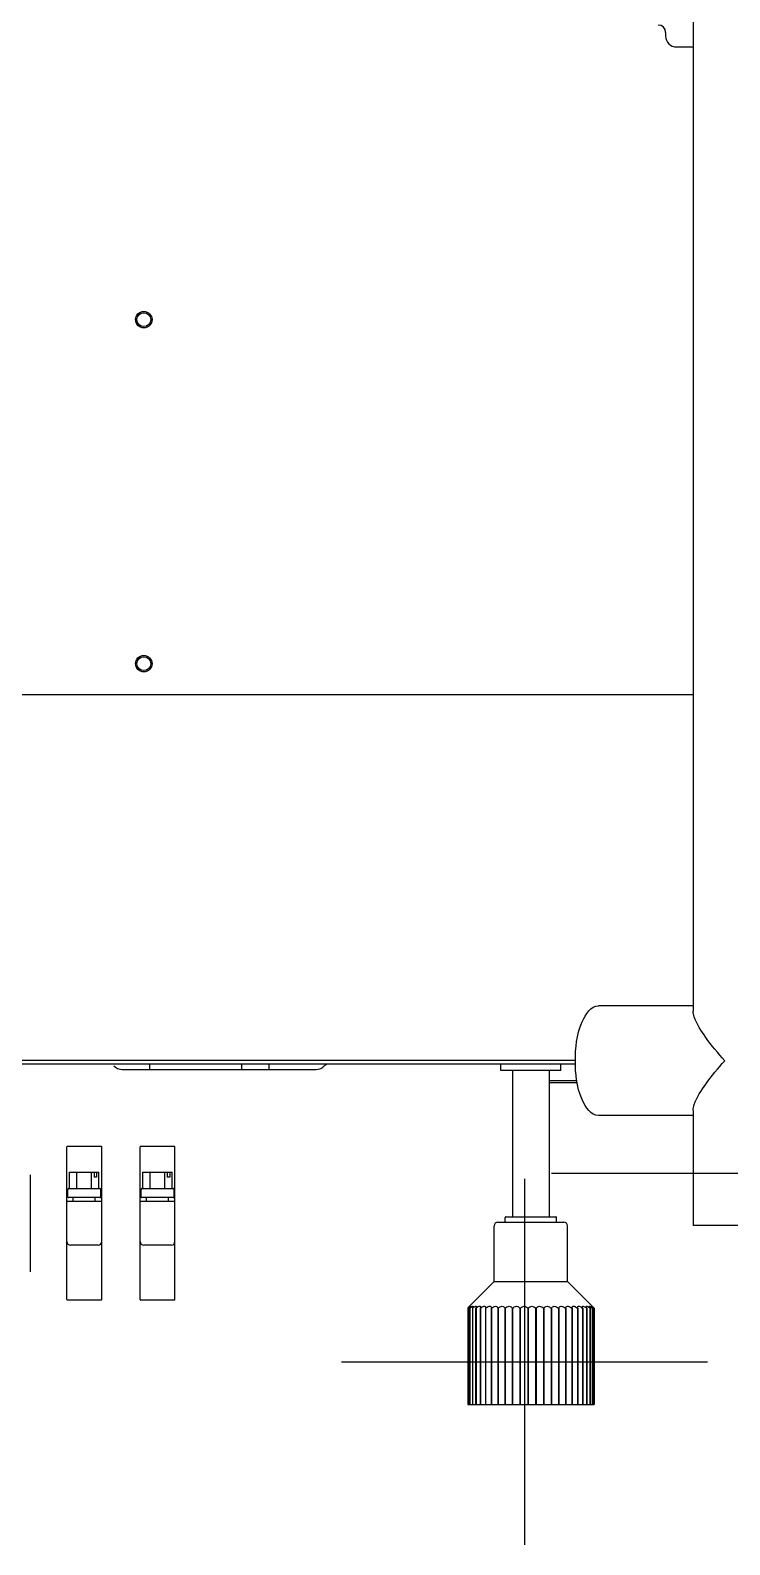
# Model space of a CAD drawing. Header units: millimetres. Extents: x 2482 to 7241, y 2335 to 6851.
# Drawn here: x 5214.5 to 5405.5, y 5767.9 to 6181.7 of the extents above; entities that cross this region are included whole.
import ezdxf

# ---------------------------------------------------------------- set-up
doc = ezdxf.new("R2010")
doc.units = ezdxf.units.MM
doc.header["$LTSCALE"] = 669.9
doc.layers.get('0').update_dxf_attribs({"linetype": 'CONTINUOUS'})
doc.layers.add('ASSI', color=7, linetype='CONTINUOUS')
doc.layers.add('GEOM', color=7, linetype='CONTINUOUS')

msp = doc.modelspace()

# ---------------------------------------------------------------- linework, layer by layer
at = {"color": 7, "linetype": 'Continuous'}
for p, q in [((5224.5, 5834.93), (5224.5, 5876.63)), ((5233.85, 5876.78), (5224.65, 5876.78)), ((5234, 5834.93), (5234, 5876.63)), ((5244.5, 5834.93), (5244.5, 5876.63)), ((5253.85, 5876.78), (5244.65, 5876.78)), ((5254, 5834.93), (5254, 5876.63)), ((5225.25, 5869.78), (5233.25, 5869.78)), ((5225.25, 5865.28), (5225.25, 5869.78)), ((5227.25, 5865.28), (5227.25, 5869.78)), ((5231.25, 5865.28), (5231.25, 5869.78)), ((5231.9, 5869.78), (5231.9, 5868.38)), ((5232.6, 5868.38), (5231.9, 5868.38)), ((5232.6, 5869.78), (5232.6, 5868.38)), ((5233.25, 5865.28), (5233.25, 5869.78)), ((5245.25, 5869.78), (5253.25, 5869.78)), ((5245.25, 5865.28), (5245.25, 5869.78)), ((5247.25, 5865.28), (5247.25, 5869.78)), ((5251.25, 5865.28), (5251.25, 5869.78)), ((5251.9, 5869.78), (5251.9, 5868.38)), ((5252.6, 5868.38), (5251.9, 5868.38)), ((5252.6, 5869.78), (5252.6, 5868.38)), ((5253.25, 5865.28), (5253.25, 5869.78)), ((5224.75, 5863.03), (5224.75, 5865.03)), ((5225, 5865.28), (5233.5, 5865.28)), ((5233.75, 5863.03), (5233.75, 5865.03)), ((5244.75, 5863.03), (5244.75, 5865.03)), ((5245, 5865.28), (5253.5, 5865.28)), ((5253.75, 5863.03), (5253.75, 5865.03)), ((5224.75, 5861.78), (5233.75, 5861.78)), ((5233.5, 5862.78), (5225, 5862.78)), ((5226.25, 5861.78), (5226.25, 5862.78)), ((5232.25, 5861.78), (5232.25, 5862.78)), ((5244.75, 5861.78), (5253.75, 5861.78)), ((5253.5, 5862.78), (5245, 5862.78)), ((5246.25, 5861.78), (5246.25, 5862.78)), ((5252.25, 5861.78), (5252.25, 5862.78)), ((5344.2, 5856.08), (5344.2, 5857.38)), ((5358.2, 5856.08), (5358.2, 5857.38)), ((5233, 5849.78), (5225.5, 5849.78)), ((5253, 5849.78), (5245.5, 5849.78)), ((5233.85, 5834.78), (5224.65, 5834.78)), ((5253.85, 5834.78), (5244.65, 5834.78))]:
    msp.add_line(p, q, dxfattribs=at)
at = {"color": 4}
for p, q in [((5349.47, 5867.95), (5349.47, 5767.95)), ((5299.47, 5817.95), (5399.47, 5817.95))]:
    msp.add_line(p, q, dxfattribs=at)
at = {"color": 6}
msp.add_line((5356.86, 5869.43), (5456.86, 5869.43), dxfattribs=at)
at = {"color": 7, "linetype": 'Continuous'}
for centre, radius, start, end in [((5224.65, 5876.63), 0.15, 90, 180), ((5233.85, 5876.63), 0.15, 360, 90), ((5244.65, 5876.63), 0.15, 90, 180), ((5253.85, 5876.63), 0.15, 360, 90), ((5225, 5865.03), 0.25, 89.9999, 180), ((5233.5, 5865.03), 0.25, 0, 90.0001), ((5245, 5865.03), 0.25, 89.9999, 180), ((5253.5, 5865.03), 0.25, 0, 90.0001), ((5224.75, 5861.53), 0.25, 89.9999, 180), ((5225, 5863.03), 0.25, 180, 270.0001), ((5233.5, 5863.03), 0.25, 269.9999, 360), ((5233.75, 5861.53), 0.25, 0, 90.0001), ((5244.75, 5861.53), 0.25, 89.9999, 180), ((5245, 5863.03), 0.25, 180, 270.0001), ((5253.5, 5863.03), 0.25, 269.9999, 360), ((5253.75, 5861.53), 0.25, 0, 90.0001), ((5225.5, 5850.78), 1, 180, 270), ((5233, 5850.78), 1, 270, 360), ((5245.5, 5850.78), 1, 180, 270), ((5253, 5850.78), 1, 270, 360), ((5224.65, 5834.93), 0.15, 180, 270), ((5233.85, 5834.93), 0.15, 270, 0), ((5244.65, 5834.93), 0.15, 180, 270), ((5253.85, 5834.93), 0.15, 270, 0)]:
    msp.add_arc(centre, radius, start, end, dxfattribs=at)
at = {"layer": 'ASSI', "color": 7, "linetype": 'Continuous'}
for p, q in [((5395.5, 5971.91), (5395.5, 5913.77)), ((5395.5, 5915.18), (5369.72, 5915.18)), ((5346.2, 5897.48), (5346.2, 5857.58)), ((5356.2, 5897.48), (5356.2, 5857.58)), ((5395.5, 5885.18), (5369.72, 5885.18)), ((5395.5, 5886.59), (5395.5, 5855.18))]:
    msp.add_line(p, q, dxfattribs=at)
at = {"layer": 'ASSI', "linetype": 'Continuous'}
for centre, radius in [((5245.5, 6102.68), 2.25), ((5245.5, 6102.68), 1.9), ((5245.5, 6008.68), 2.25), ((5245.5, 6008.68), 1.9)]:
    msp.add_circle(centre, radius, dxfattribs=at)
at = {"layer": 'ASSI', "color": 7, "linetype": 'Continuous'}
for centre, radius, start, end in [((5398.27, 5913.77), 2.77, 180.0044, 181.0702), ((5398.28, 5886.58), 2.78, 178.9279, 179.9956)]:
    msp.add_arc(centre, radius, start, end, dxfattribs=at)
for points, knots in [([(5363.38, 5900.18), (5363.38, 5903.77), (5363.72, 5909.06), (5367.62, 5915.18), (5369.72, 5915.18)], [0, 0, 0, 0, 0.631734, 1, 1, 1, 1]), ([(5404.16, 5900.18), (5402.33, 5902.23), (5399.23, 5905.97), (5396.52, 5910.14), (5395.83, 5912.17)], [0, 0, 0, 0, 0.562039, 1, 1, 1, 1]), ([(5369.72, 5885.18), (5367.62, 5885.18), (5363.72, 5891.3), (5363.38, 5896.59), (5363.38, 5900.18)], [0, 0, 0, 0, 0.368266, 1, 1, 1, 1]), ([(5395.83, 5888.2), (5396.52, 5890.22), (5399.23, 5894.39), (5402.33, 5898.13), (5404.16, 5900.18)], [0, 0, 0, 0, 0.43797, 1, 1, 1, 1])]:
    msp.add_open_spline(points, degree=3, knots=knots, dxfattribs=at)
for points in [[(5395.83, 5912.17), (5395.65, 5912.67), (5395.51, 5913.19), (5395.5, 5913.72)], [(5395.5, 5886.64), (5395.51, 5887.17), (5395.65, 5887.69), (5395.83, 5888.2)]]:
    msp.add_open_spline(points, degree=3, dxfattribs=at)
at = {"layer": 'GEOM', "color": 7, "linetype": 'Continuous'}
for p, q in [((5395.5, 6185.54), (5395.5, 5913.77)), ((5388, 6181.18), (5388, 6180.17)), ((5391.01, 6177.18), (5395.5, 6177.18)), ((5239.56, 5897.78), (5292.54, 5897.78)), ((5247.05, 5899.28), (5247.05, 5897.78)), ((5272.27, 5897.78), (5272.27, 5899.28)), ((5279.73, 5897.78), (5279.73, 5899.28)), ((5342.97, 5897.48), (5342.97, 5899.18)), ((5359.42, 5897.48), (5342.97, 5897.48)), ((5359.42, 5897.48), (5359.42, 5899.18)), ((5363.87, 5894.68), (5356.2, 5894.68)), ((5363.98, 5894.18), (5356.2, 5894.18)), ((5395.5, 5886.59), (5395.5, 5855.18)), ((5214.5, 5869.03), (5214.5, 5842.53)), ((5342.2, 5856.08), (5360.2, 5856.08)), ((5344.4, 5857.58), (5358, 5857.58)), ((5341.2, 5839.83), (5341.2, 5855.08)), ((5361.2, 5839.83), (5361.2, 5855.08)), ((5425.5, 5855.18), (5395.5, 5855.18)), ((5341.2, 5839.83), (5334.19, 5832.82)), ((5341.2, 5839.83), (5361.2, 5839.83)), ((5361.2, 5839.83), (5367.91, 5833.12)), ((5334.04, 5832.67), (5333.95, 5832.58)), ((5333.95, 5832.58), (5333.95, 5832.58)), ((5333.95, 5832.58), (5333.95, 5806.28)), ((5333.95, 5832.58), (5333.95, 5806.28)), ((5334.12, 5832.58), (5334.13, 5832.58)), ((5334.12, 5832.58), (5334.12, 5806.28)), ((5334.13, 5832.58), (5334.13, 5806.28)), ((5334.55, 5832.58), (5334.58, 5832.58)), ((5334.55, 5832.58), (5334.55, 5806.28)), ((5334.58, 5832.58), (5334.58, 5806.28)), ((5335.25, 5832.58), (5335.29, 5832.58)), ((5335.25, 5832.58), (5335.25, 5806.28)), ((5335.29, 5832.58), (5335.29, 5806.28)), ((5336.19, 5832.58), (5336.25, 5832.58)), ((5336.19, 5806.28), (5336.19, 5832.58)), ((5336.25, 5832.58), (5336.25, 5806.28)), ((5337.38, 5832.58), (5337.45, 5832.58)), ((5337.38, 5832.58), (5337.38, 5806.28)), ((5337.45, 5832.58), (5337.45, 5806.28)), ((5338.81, 5832.78), (5338.78, 5832.58)), ((5338.78, 5832.58), (5338.86, 5832.58)), ((5338.78, 5832.58), (5338.78, 5806.28)), ((5338.86, 5832.58), (5338.86, 5806.28)), ((5340.39, 5832.66), (5340.38, 5832.58)), ((5340.38, 5832.58), (5340.47, 5832.58)), ((5340.38, 5832.58), (5340.38, 5806.28)), ((5340.47, 5832.58), (5340.47, 5806.28)), ((5342.15, 5832.58), (5342.25, 5832.58)), ((5342.15, 5832.58), (5342.15, 5806.28)), ((5342.25, 5832.58), (5342.25, 5806.28)), ((5344.06, 5832.58), (5344.17, 5832.58)), ((5344.06, 5832.58), (5344.06, 5806.28)), ((5344.17, 5832.58), (5344.17, 5806.28)), ((5346.09, 5832.58), (5346.2, 5832.58)), ((5346.09, 5832.58), (5346.09, 5806.28)), ((5346.2, 5832.58), (5346.2, 5806.28)), ((5348.19, 5832.58), (5348.31, 5832.58)), ((5348.19, 5832.58), (5348.19, 5806.28)), ((5348.31, 5832.58), (5348.31, 5806.28)), ((5350.35, 5832.58), (5350.46, 5832.58)), ((5350.35, 5832.58), (5350.35, 5806.28)), ((5350.46, 5832.58), (5350.46, 5806.28)), ((5352.51, 5832.58), (5352.63, 5832.58)), ((5352.51, 5832.58), (5352.51, 5806.28)), ((5352.63, 5832.58), (5352.63, 5806.28)), ((5354.66, 5832.58), (5354.77, 5832.58)), ((5354.66, 5832.58), (5354.66, 5806.28)), ((5354.77, 5832.58), (5354.77, 5806.28)), ((5356.75, 5832.58), (5356.86, 5832.58)), ((5356.75, 5832.58), (5356.75, 5806.28)), ((5356.86, 5832.58), (5356.86, 5806.28)), ((5358.75, 5832.58), (5358.86, 5832.58)), ((5358.75, 5832.58), (5358.75, 5806.28)), ((5358.86, 5832.58), (5358.86, 5806.28)), ((5360.64, 5832.58), (5360.73, 5832.58)), ((5360.64, 5832.58), (5360.64, 5806.28)), ((5360.73, 5832.58), (5360.73, 5806.28)), ((5362.37, 5832.58), (5362.46, 5832.58)), ((5362.37, 5832.58), (5362.37, 5806.28)), ((5362.46, 5832.58), (5362.45, 5832.69)), ((5362.46, 5832.58), (5362.46, 5806.28)), ((5363.93, 5832.58), (5364.01, 5832.58)), ((5363.93, 5832.58), (5363.93, 5806.28)), ((5364.01, 5832.58), (5364.01, 5806.28)), ((5365.29, 5832.58), (5365.36, 5832.58)), ((5365.29, 5832.58), (5365.29, 5806.28)), ((5365.36, 5832.58), (5365.36, 5806.28)), ((5366.42, 5832.58), (5366.48, 5832.58)), ((5366.42, 5832.58), (5366.42, 5806.28)), ((5366.48, 5832.58), (5366.48, 5806.28)), ((5367.32, 5832.58), (5367.36, 5832.58)), ((5367.32, 5832.58), (5367.32, 5806.28)), ((5367.36, 5832.58), (5367.36, 5806.28)), ((5367.96, 5832.58), (5367.99, 5832.58)), ((5367.96, 5832.58), (5367.96, 5806.28)), ((5367.99, 5832.58), (5367.99, 5806.28)), ((5368.34, 5832.58), (5368.35, 5832.58)), ((5368.34, 5832.58), (5368.34, 5806.28)), ((5368.35, 5832.58), (5368.35, 5806.28)), ((5368.4, 5832.63), (5368.45, 5832.58)), ((5368.45, 5832.58), (5368.45, 5806.28)), ((5333.95, 5806.28), (5336.19, 5806.28)), ((5336.19, 5806.28), (5337.37, 5806.28)), ((5337.38, 5806.28), (5338.77, 5806.28)), ((5338.78, 5806.28), (5362.46, 5806.28)), ((5362.46, 5806.28), (5368.45, 5806.28))]:
    msp.add_line(p, q, dxfattribs=at)
at = {"layer": 'GEOM', "linetype": 'Continuous'}
for p, q in [((5084.5, 6000.28), (5395.5, 6000.28)), ((5363.38, 5900.28), (5014.5, 5900.28)), ((5363.38, 5899.28), (5206, 5899.28))]:
    msp.add_line(p, q, dxfattribs=at)
at = {"layer": 'GEOM', "color": 7, "linetype": 'Continuous'}
for centre, radius, start, end in [((5342.2, 5855.08), 1, 90, 180), ((5344.4, 5857.38), 0.2, 90, 180), ((5358, 5857.38), 0.2, 0, 90), ((5360.2, 5855.08), 1, 0, 90), ((5375.56, 5791.5), 58.46, 135.025, 135.2498), ((5334.33, 5833.57), 2.11, 332.0807, 332.7733), ((5336, 5833.12), 1.48, 338.7564, 339.5637), ((5365.17, 5832.91), 1.21, 195.0736, 195.6945), ((5366.84, 5833.21), 1.61, 202.3238, 203.1177), ((5321.99, 5786.67), 65.31, 44.7213, 44.9671)]:
    msp.add_arc(centre, radius, start, end, dxfattribs=at)
for centre, major_axis, ratio, start_param, end_param in [((5385.99, 6181.18), (-2.01, 0), 0.993605, 9.424778, 10.995574), ((5391.02, 6180.18), (2.89, 0.89), 0.993, 2.843621, 4.410451)]:
    msp.add_ellipse(centre, major_axis=major_axis, ratio=ratio, start_param=start_param, end_param=end_param, dxfattribs=at)
for points in [[(5237.28, 5898.83), (5237.82, 5898.19), (5238.72, 5897.78), (5239.56, 5897.78)], [(5292.54, 5897.78), (5293.4, 5897.78), (5294.32, 5898.21), (5294.87, 5898.86)], [(5294.87, 5898.86), (5295.02, 5899.04), (5295.2, 5899.19), (5295.41, 5899.28)], [(5364.01, 5832.59), (5363.99, 5832.66), (5363.97, 5832.73), (5363.97, 5832.81)]]:
    msp.add_open_spline(points, degree=3, dxfattribs=at)
for points, knots in [([(5333.95, 5832.58), (5334.03, 5832.65), (5334.15, 5832.78), (5334.36, 5832.97), (5334.42, 5833.03), (5334.54, 5833.12), (5334.54, 5833.11)], [0, 0, 0, 0, 0.387417, 0.713045, 0.933467, 1, 1, 1, 1]), ([(5334.54, 5833.11), (5334.54, 5833.08), (5334.48, 5833.02), (5334.4, 5832.91), (5334.27, 5832.75), (5334.17, 5832.64), (5334.12, 5832.58)], [0, 0, 0, 0, 0.104151, 0.328412, 0.636616, 1, 1, 1, 1]), ([(5334.13, 5832.58), (5334.29, 5832.73), (5334.38, 5832.84), (5334.86, 5833.16), (5334.86, 5833.08)], [0, 0, 0, 0, 0.732347, 1, 1, 1, 1]), ([(5334.86, 5833.08), (5334.86, 5833.01), (5334.73, 5832.84), (5334.63, 5832.68), (5334.55, 5832.58)], [0, 0, 0, 0, 0.366261, 1, 1, 1, 1]), ([(5334.58, 5832.58), (5334.68, 5832.67), (5334.84, 5832.8), (5335.04, 5832.94), (5335.17, 5833.03), (5335.28, 5833.09), (5335.37, 5833.12), (5335.45, 5833.1), (5335.46, 5833.05), (5335.46, 5833.03)], [0, 0, 0, 0, 0.374694, 0.543526, 0.691608, 0.810544, 0.893699, 0.946094, 1, 1, 1, 1]), ([(5335.46, 5833.03), (5335.46, 5832.97), (5335.39, 5832.81), (5335.3, 5832.66), (5335.25, 5832.58)], [0, 0, 0, 0, 0.403394, 1, 1, 1, 1]), ([(5335.29, 5832.58), (5335.41, 5832.68), (5335.63, 5832.85), (5335.92, 5833.04), (5336.12, 5833.11), (5336.24, 5833.12), (5336.32, 5833.06), (5336.33, 5833), (5336.33, 5832.97)], [0, 0, 0, 0, 0.362089, 0.671088, 0.786486, 0.868512, 0.930066, 1, 1, 1, 1]), ([(5336.33, 5832.97), (5336.33, 5832.94), (5336.31, 5832.81), (5336.25, 5832.69), (5336.21, 5832.6)], [0, 0, 0, 0, 0.202217, 1, 1, 1, 1]), ([(5336.25, 5832.58), (5336.39, 5832.69), (5336.65, 5832.88), (5336.99, 5833.08), (5337.37, 5833.15), (5337.45, 5832.96), (5337.45, 5832.88)], [0, 0, 0, 0, 0.351859, 0.656243, 0.851017, 1, 1, 1, 1]), ([(5337.45, 5832.88), (5337.45, 5832.86), (5337.44, 5832.76), (5337.41, 5832.67), (5337.39, 5832.6)], [0, 0, 0, 0, 0.222838, 1, 1, 1, 1]), ([(5337.45, 5832.58), (5337.6, 5832.7), (5337.89, 5832.91), (5338.3, 5833.12), (5338.74, 5833.11), (5338.81, 5832.87), (5338.81, 5832.78)], [0, 0, 0, 0, 0.338558, 0.636353, 0.83252, 1, 1, 1, 1]), ([(5338.86, 5832.58), (5339.02, 5832.71), (5339.28, 5832.89), (5339.64, 5833.06), (5339.94, 5833.14), (5340.32, 5833.05), (5340.38, 5832.78), (5340.39, 5832.66)], [0, 0, 0, 0, 0.325301, 0.480702, 0.618955, 0.819421, 1, 1, 1, 1]), ([(5340.47, 5832.58), (5340.64, 5832.72), (5340.98, 5832.96), (5341.53, 5833.17), (5342.05, 5833.01), (5342.14, 5832.71), (5342.15, 5832.58)], [0, 0, 0, 0, 0.311612, 0.601408, 0.812372, 1, 1, 1, 1]), ([(5342.25, 5832.58), (5342.41, 5832.72), (5342.76, 5832.97), (5343.34, 5833.17), (5343.88, 5833.02), (5344.03, 5832.72), (5344.06, 5832.58)], [0, 0, 0, 0, 0.294382, 0.582114, 0.808001, 1, 1, 1, 1]), ([(5344.17, 5832.58), (5344.32, 5832.73), (5344.67, 5832.98), (5345.26, 5833.17), (5345.83, 5833.01), (5346.04, 5832.72), (5346.09, 5832.58)], [0, 0, 0, 0, 0.277647, 0.561513, 0.800054, 1, 1, 1, 1]), ([(5346.2, 5832.58), (5346.34, 5832.73), (5346.68, 5832.99), (5347.29, 5833.17), (5347.87, 5833.01), (5348.12, 5832.73), (5348.19, 5832.58)], [0, 0, 0, 0, 0.261639, 0.540281, 0.789654, 1, 1, 1, 1]), ([(5348.31, 5832.58), (5348.57, 5832.88), (5349.18, 5833.22), (5349.97, 5833.01), (5350.25, 5832.73), (5350.35, 5832.58)], [0, 0, 0, 0, 0.513015, 0.774865, 1, 1, 1, 1]), ([(5350.46, 5832.58), (5350.69, 5832.89), (5351.48, 5833.33), (5352.28, 5832.89), (5352.51, 5832.58)], [0, 0, 0, 0, 0.496859, 1, 1, 1, 1]), ([(5352.63, 5832.58), (5352.72, 5832.73), (5352.99, 5833.01), (5353.78, 5833.22), (5354.39, 5832.88), (5354.66, 5832.58)], [0, 0, 0, 0, 0.221718, 0.48115, 1, 1, 1, 1]), ([(5354.77, 5832.58), (5354.84, 5832.72), (5355.07, 5833.01), (5355.66, 5833.17), (5356.26, 5832.99), (5356.6, 5832.73), (5356.75, 5832.58)], [0, 0, 0, 0, 0.207458, 0.454192, 0.734273, 1, 1, 1, 1]), ([(5356.86, 5832.58), (5356.9, 5832.72), (5357.09, 5833.02), (5357.66, 5833.17), (5358.25, 5832.98), (5358.6, 5832.73), (5358.75, 5832.58)], [0, 0, 0, 0, 0.197619, 0.433079, 0.718061, 1, 1, 1, 1]), ([(5358.86, 5832.58), (5358.88, 5832.72), (5359.02, 5833.02), (5359.55, 5833.17), (5360.12, 5832.97), (5360.47, 5832.72), (5360.64, 5832.58)], [0, 0, 0, 0, 0.19049, 0.412739, 0.70117, 1, 1, 1, 1]), ([(5360.73, 5832.58), (5360.74, 5832.71), (5360.81, 5833.01), (5361.21, 5833.14), (5361.55, 5833.07), (5361.94, 5832.91), (5362.2, 5832.72), (5362.37, 5832.58)], [0, 0, 0, 0, 0.186953, 0.393207, 0.531091, 0.684469, 1, 1, 1, 1]), ([(5362.45, 5832.69), (5362.45, 5832.8), (5362.52, 5833.07), (5362.89, 5833.13), (5363.18, 5833.05), (5363.53, 5832.89), (5363.77, 5832.71), (5363.93, 5832.58)], [0, 0, 0, 0, 0.177482, 0.376675, 0.515314, 0.671449, 1, 1, 1, 1]), ([(5363.97, 5832.81), (5363.97, 5832.89), (5364.04, 5833.12), (5364.47, 5833.11), (5364.86, 5832.9), (5365.15, 5832.7), (5365.29, 5832.58)], [0, 0, 0, 0, 0.163271, 0.358666, 0.658012, 1, 1, 1, 1]), ([(5365.27, 5832.91), (5365.27, 5832.94), (5365.28, 5833.02), (5365.4, 5833.14), (5365.71, 5833.07), (5366.04, 5832.88), (5366.3, 5832.69), (5366.42, 5832.58)], [0, 0, 0, 0, 0.078923, 0.148258, 0.342157, 0.646667, 1, 1, 1, 1]), ([(5365.35, 5832.6), (5365.34, 5832.63), (5365.3, 5832.73), (5365.27, 5832.83), (5365.27, 5832.91)], [0, 0, 0, 0, 0.281468, 1, 1, 1, 1]), ([(5366.33, 5832.99), (5366.33, 5833.01), (5366.34, 5833.07), (5366.42, 5833.12), (5366.52, 5833.1), (5366.72, 5833.03), (5366.99, 5832.85), (5367.21, 5832.68), (5367.32, 5832.58)], [0, 0, 0, 0, 0.066133, 0.125056, 0.207169, 0.323453, 0.634493, 1, 1, 1, 1]), ([(5366.48, 5832.58), (5366.46, 5832.62), (5366.39, 5832.75), (5366.33, 5832.89), (5366.33, 5832.99)], [0, 0, 0, 0, 0.302018, 1, 1, 1, 1]), ([(5367.13, 5833.05), (5367.13, 5833.07), (5367.14, 5833.11), (5367.21, 5833.11), (5367.29, 5833.08), (5367.4, 5833.02), (5367.53, 5832.94), (5367.72, 5832.79), (5367.86, 5832.67), (5367.96, 5832.58)], [0, 0, 0, 0, 0.048846, 0.099548, 0.183576, 0.303619, 0.452615, 0.62238, 1, 1, 1, 1]), ([(5367.36, 5832.58), (5367.3, 5832.67), (5367.21, 5832.81), (5367.13, 5832.98), (5367.13, 5833.05)], [0, 0, 0, 0, 0.606182, 1, 1, 1, 1]), ([(5367.65, 5833.09), (5367.65, 5833.1), (5367.67, 5833.12), (5367.72, 5833.09), (5367.79, 5833.06), (5367.92, 5832.96), (5368.1, 5832.8), (5368.26, 5832.66), (5368.34, 5832.58)], [0, 0, 0, 0, 0.027742, 0.077125, 0.166089, 0.29021, 0.614331, 1, 1, 1, 1]), ([(5367.99, 5832.58), (5367.91, 5832.68), (5367.79, 5832.82), (5367.69, 5832.99), (5367.65, 5833.06), (5367.65, 5833.09)], [0, 0, 0, 0, 0.643184, 0.869353, 1, 1, 1, 1]), ([(5367.9, 5833.11), (5367.9, 5833.12), (5367.95, 5833.07), (5367.99, 5833.04), (5368.09, 5832.93), (5368.16, 5832.87), (5368.2, 5832.83)], [0, 0, 0, 0, 0.06087, 0.266453, 0.590198, 1, 1, 1, 1]), ([(5368.35, 5832.58), (5368.3, 5832.64), (5368.19, 5832.76), (5368.04, 5832.92), (5367.97, 5833.03), (5367.9, 5833.09), (5367.9, 5833.11)], [0, 0, 0, 0, 0.369515, 0.682059, 0.90564, 1, 1, 1, 1])]:
    msp.add_open_spline(points, degree=3, knots=knots, dxfattribs=at)

doc.saveas('drawing.dxf')
